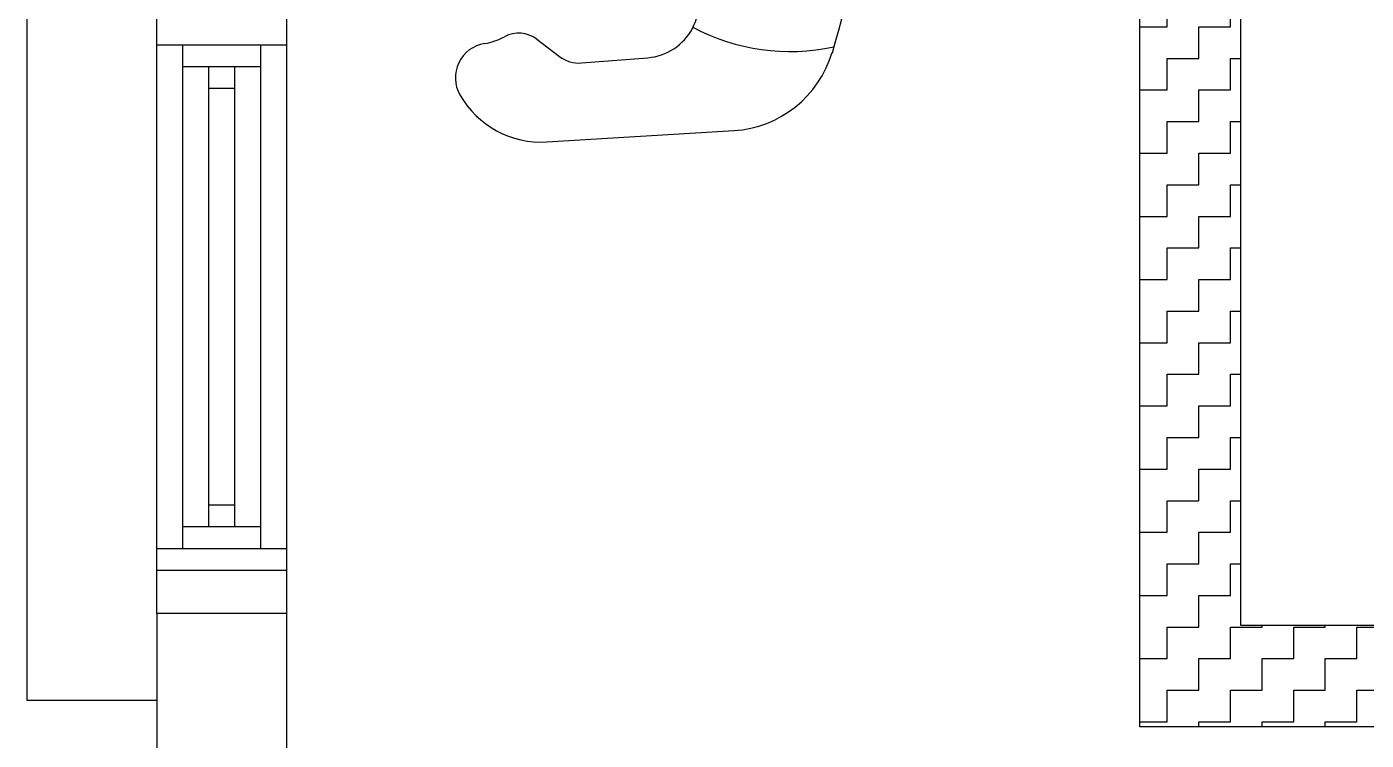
# Model space of a CAD drawing. Header units: inches. Extents: x 105.6 to 147.4, y 36.9 to 62.2.
# Drawn here: x 119.18 to 120.726, y 48.76 to 49.584 of the extents above; entities that cross this region are included whole.
import ezdxf

# ---------------------------------------------------------------- set-up
doc = ezdxf.new("R2010")
doc.units = ezdxf.units.IN
doc.header["$MEASUREMENT"] = 0
for name, color, linetype in [('detalle ventanas', 2, 'Continuous'), ('Gente', 11, 'Continuous'), ('Gradas', 1, 'Continuous'), ('P1', 1, 'Continuous'), ('puertas y ventanas', 1, 'Continuous')]:
    doc.layers.add(name, color=color, linetype=linetype)

msp = doc.modelspace()

# ---------------------------------------------------------------- linework, layer by layer
at = {"layer": 'detalle ventanas', "color": 5}
for p, q in [((119.3299, 48.9065), (119.3299, 47.938)), ((119.4799, 48.9065), (119.3299, 48.9065)), ((119.4799, 47.9819), (119.4799, 48.9065))]:
    msp.add_line(p, q, dxfattribs=at)
at = {"layer": 'Gente'}
for p, q in [((119.7686, 49.5691), (119.7947, 49.5493)), ((119.8201, 49.5419), (119.8967, 49.5479)), ((119.7801, 49.4506), (119.9961, 49.4638))]:
    msp.add_line(p, q, dxfattribs=at)
for centre, radius, start, end in [((118.9698, 49.8933), 1.1893, 343.4031, 353.8075), ((119.8916, 49.6116), 0.0639, 274.5143, 29.7562), ((119.6963, 49.6371), 0.0738, 279.2551, 298.134), ((119.7475, 49.5413), 0.0349, 52.7892, 118.134), ((120.0609, 49.7944), 0.2394, 242.0521, 282.112), ((119.7146, 49.5247), 0.0401, 99.2551, 209.5813), ((119.8171, 49.5789), 0.0372, 232.7892, 274.5143), ((119.9883, 49.5897), 0.1261, 273.5076, 343.4031), ((119.7735, 49.5582), 0.1078, 209.5813, 273.5076)]:
    msp.add_arc(centre, radius, start, end, dxfattribs=at)
at = {"layer": 'Gradas', "color": 2}
msp.add_lwpolyline([(119.3299, 51.0065), (119.1799, 51.0065), (119.1799, 48.8065), (119.3299, 48.8065)], dxfattribs=at)
at = {"layer": 'P1', "color": 43}
for p, q in [((120.4961, 49.5835), (120.4961, 49.62)), ((120.569, 49.5835), (120.569, 49.62)), ((120.4644, 49.5835), (120.4961, 49.5835)), ((120.5326, 49.5835), (120.569, 49.5835)), ((120.5326, 49.5471), (120.5326, 49.5835)), ((120.4961, 49.5471), (120.5326, 49.5471)), ((120.4961, 49.5106), (120.4961, 49.5471)), ((120.569, 49.5471), (120.581, 49.5471)), ((120.569, 49.5106), (120.569, 49.5471)), ((120.4644, 49.5106), (120.4961, 49.5106)), ((120.5326, 49.5106), (120.569, 49.5106)), ((120.5326, 49.4742), (120.5326, 49.5106)), ((120.4961, 49.4742), (120.5326, 49.4742)), ((120.4961, 49.4377), (120.4961, 49.4742)), ((120.569, 49.4742), (120.581, 49.4742)), ((120.569, 49.4377), (120.569, 49.4742)), ((120.4644, 49.4377), (120.4961, 49.4377)), ((120.5326, 49.4377), (120.569, 49.4377)), ((120.5326, 49.4012), (120.5326, 49.4377)), ((120.4961, 49.4012), (120.5326, 49.4012)), ((120.4961, 49.3648), (120.4961, 49.4012)), ((120.569, 49.4012), (120.581, 49.4012)), ((120.569, 49.3648), (120.569, 49.4012)), ((120.4644, 49.3648), (120.4961, 49.3648)), ((120.5326, 49.3648), (120.569, 49.3648)), ((120.5326, 49.3283), (120.5326, 49.3648)), ((120.4961, 49.3283), (120.5326, 49.3283)), ((120.4961, 49.2919), (120.4961, 49.3283)), ((120.569, 49.3283), (120.581, 49.3283)), ((120.569, 49.2919), (120.569, 49.3283)), ((120.4644, 49.2919), (120.4961, 49.2919)), ((120.5326, 49.2919), (120.569, 49.2919)), ((120.5326, 49.2554), (120.5326, 49.2919)), ((120.4961, 49.2554), (120.5326, 49.2554)), ((120.4961, 49.219), (120.4961, 49.2554)), ((120.569, 49.2554), (120.581, 49.2554)), ((120.569, 49.219), (120.569, 49.2554)), ((120.4644, 49.219), (120.4961, 49.219)), ((120.5326, 49.219), (120.569, 49.219)), ((120.5326, 49.1825), (120.5326, 49.219)), ((120.4961, 49.1825), (120.5326, 49.1825)), ((120.4961, 49.146), (120.4961, 49.1825)), ((120.569, 49.1825), (120.581, 49.1825)), ((120.569, 49.146), (120.569, 49.1825)), ((120.4644, 49.146), (120.4961, 49.146)), ((120.5326, 49.146), (120.569, 49.146)), ((120.5326, 49.1096), (120.5326, 49.146)), ((120.4961, 49.1096), (120.5326, 49.1096)), ((120.4961, 49.0731), (120.4961, 49.1096)), ((120.569, 49.1096), (120.581, 49.1096)), ((120.569, 49.0731), (120.569, 49.1096)), ((120.4644, 49.0731), (120.4961, 49.0731)), ((120.5326, 49.0731), (120.569, 49.0731)), ((120.5326, 49.0367), (120.5326, 49.0731)), ((120.4961, 49.0367), (120.5326, 49.0367)), ((120.4961, 49.0002), (120.4961, 49.0367)), ((120.569, 49.0367), (120.581, 49.0367)), ((120.569, 49.0002), (120.569, 49.0367)), ((120.4644, 49.0002), (120.4961, 49.0002)), ((120.5326, 49.0002), (120.569, 49.0002)), ((120.5326, 48.9637), (120.5326, 49.0002)), ((120.4961, 48.9637), (120.5326, 48.9637)), ((120.4961, 48.9273), (120.4961, 48.9637)), ((120.569, 48.9637), (120.581, 48.9637)), ((120.569, 48.9273), (120.569, 48.9637)), ((120.4644, 48.9273), (120.4961, 48.9273)), ((120.5326, 48.9273), (120.569, 48.9273)), ((120.5326, 48.8908), (120.5326, 48.9273)), ((120.4961, 48.8908), (120.5326, 48.8908)), ((120.4961, 48.8544), (120.4961, 48.8908)), ((120.569, 48.8908), (120.6055, 48.8908)), ((120.569, 48.8544), (120.569, 48.8908)), ((120.6055, 48.8908), (120.6055, 48.8925)), ((120.642, 48.8908), (120.6784, 48.8908)), ((120.642, 48.8544), (120.642, 48.8908)), ((120.6784, 48.8908), (120.6784, 48.8925)), ((120.7149, 48.8908), (120.7513, 48.8908)), ((120.7149, 48.8544), (120.7149, 48.8908)), ((120.4644, 48.8544), (120.4961, 48.8544)), ((120.5326, 48.8544), (120.569, 48.8544)), ((120.5326, 48.8179), (120.5326, 48.8544)), ((120.6055, 48.8544), (120.642, 48.8544)), ((120.6055, 48.8179), (120.6055, 48.8544)), ((120.6784, 48.8544), (120.7149, 48.8544)), ((120.6784, 48.8179), (120.6784, 48.8544)), ((120.4961, 48.8179), (120.5326, 48.8179)), ((120.4961, 48.7815), (120.4961, 48.8179)), ((120.569, 48.8179), (120.6055, 48.8179)), ((120.569, 48.7815), (120.569, 48.8179)), ((120.642, 48.8179), (120.6784, 48.8179)), ((120.642, 48.7815), (120.642, 48.8179)), ((120.7149, 48.8179), (120.7513, 48.8179)), ((120.7149, 48.7815), (120.7149, 48.8179)), ((120.4644, 48.7815), (120.4961, 48.7815)), ((120.5326, 48.7815), (120.569, 48.7815)), ((120.5326, 48.7758), (120.5326, 48.7815)), ((120.6055, 48.7815), (120.642, 48.7815)), ((120.6055, 48.7758), (120.6055, 48.7815)), ((120.6784, 48.7815), (120.7149, 48.7815)), ((120.6784, 48.7758), (120.6784, 48.7815))]:
    msp.add_line(p, q, dxfattribs=at)
for points in [[(122.8018, 50.4402), (122.8018, 48.7758), (120.4644, 48.7758), (120.4644, 50.6298), (120.7697, 50.6298)], [(122.6852, 50.4299), (122.6852, 48.8925), (120.581, 48.8925), (120.581, 50.5131), (120.7697, 50.5131)]]:
    msp.add_lwpolyline(points, dxfattribs=at)
at = {"layer": 'puertas y ventanas'}
for p, q in [((119.3299, 48.9065), (119.3299, 50.9065)), ((119.4799, 48.9065), (119.4799, 50.9065)), ((119.4799, 49.5625), (119.3299, 49.5625)), ((119.3599, 48.9815), (119.3599, 49.5625)), ((119.4499, 48.9815), (119.4499, 49.5625)), ((119.4499, 49.5375), (119.3599, 49.5375)), ((119.3899, 49.0065), (119.3899, 49.5375)), ((119.4199, 49.0065), (119.4199, 49.5375)), ((119.4199, 49.5125), (119.3899, 49.5125)), ((119.4199, 49.0315), (119.3899, 49.0315)), ((119.4499, 49.0065), (119.3599, 49.0065)), ((119.3299, 48.9815), (119.4799, 48.9815)), ((119.3299, 48.9565), (119.4799, 48.9565))]:
    msp.add_line(p, q, dxfattribs=at)

doc.saveas('drawing.dxf')
